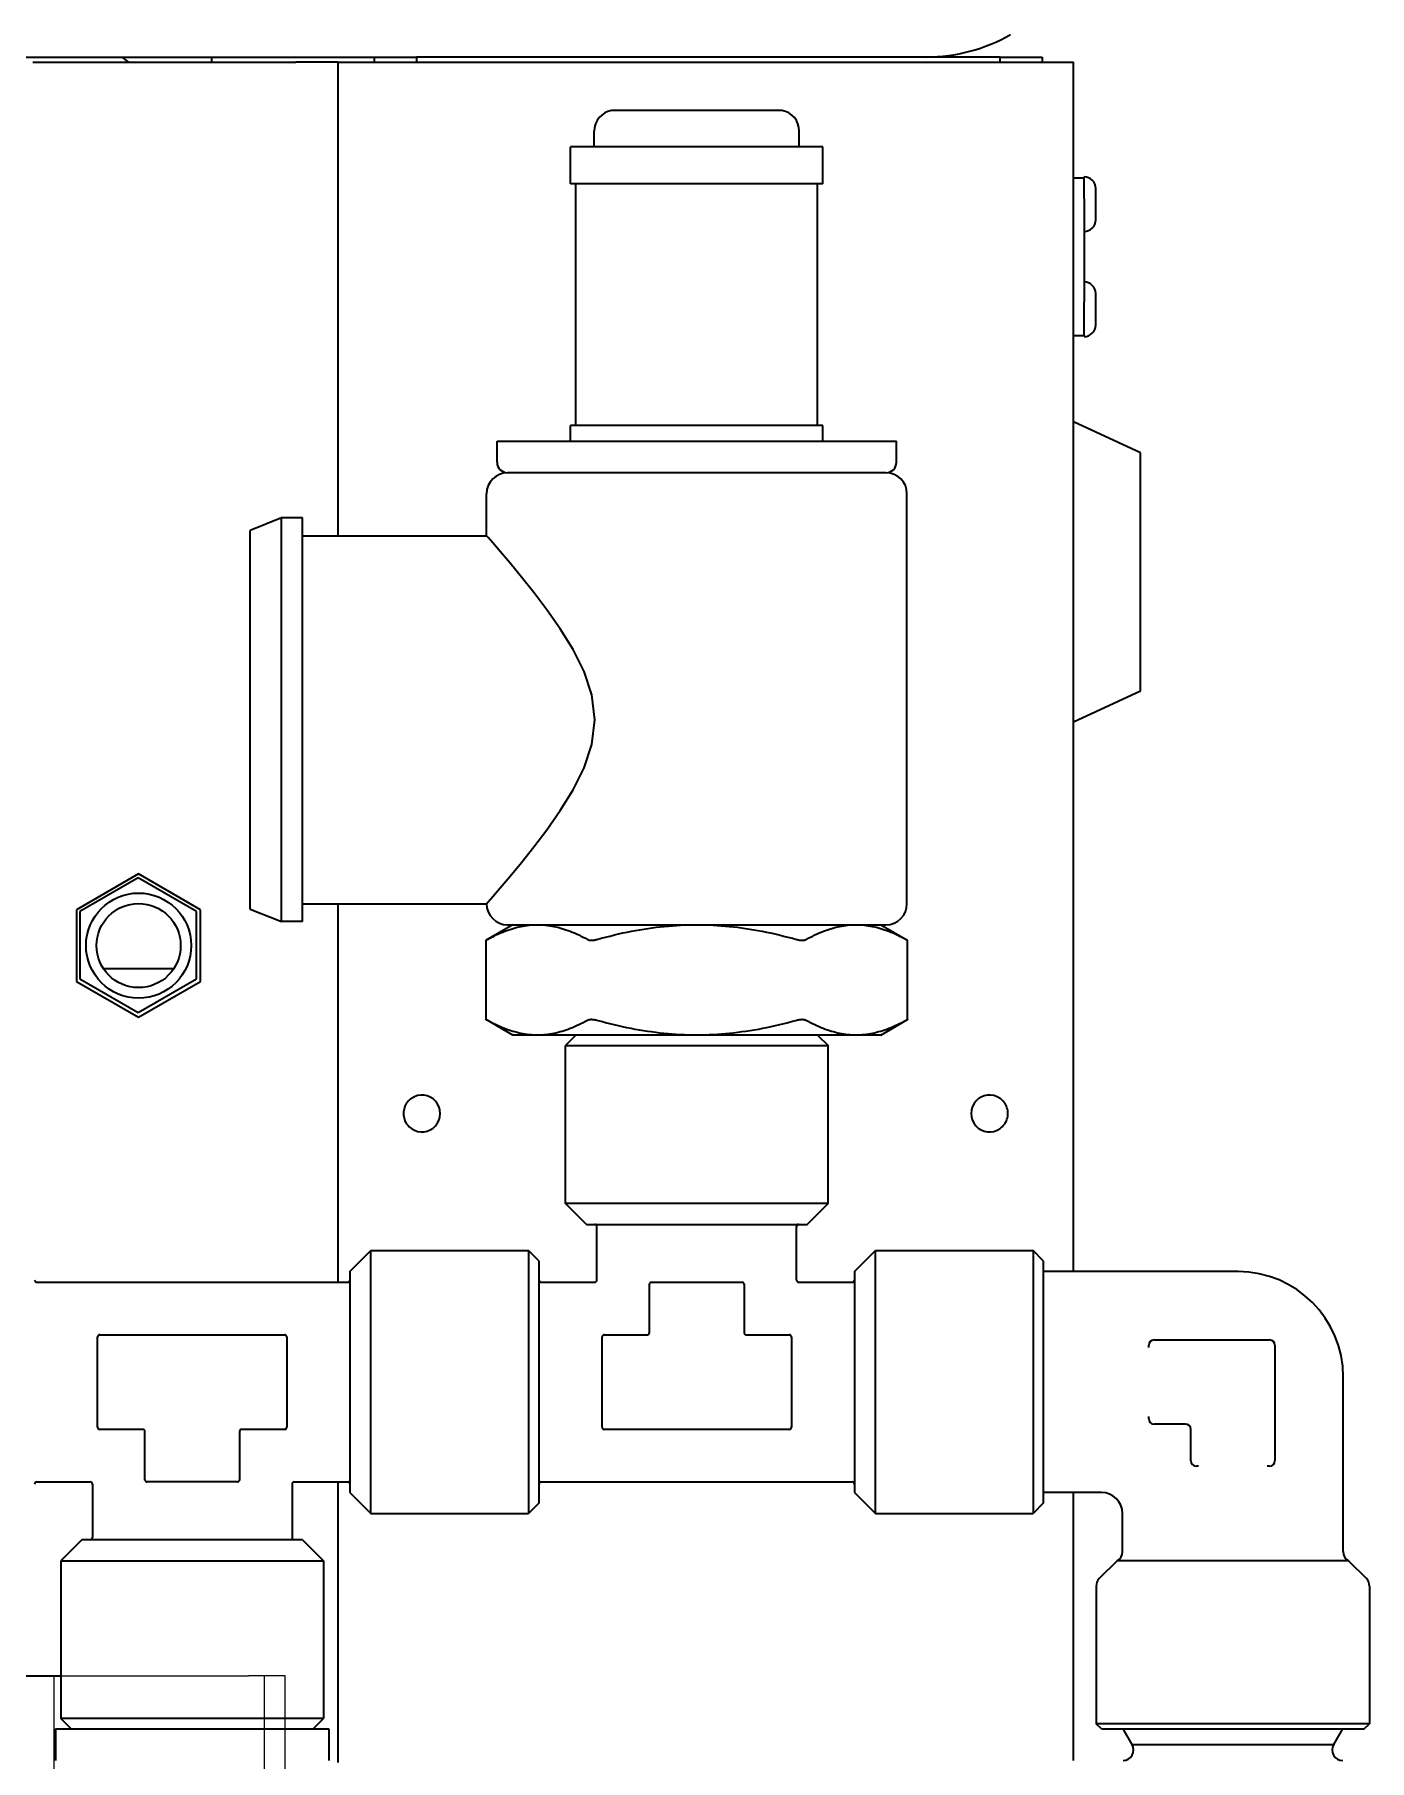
# Model space of a CAD drawing. Extents: x 39751 to 116307, y -36149 to -14965.
# Drawn here: x 54706.9 to 54833.9, y -20665.4 to -20501.2 of the extents above; entities that cross this region are included whole.
import ezdxf

# ---------------------------------------------------------------- set-up
doc = ezdxf.new("R2010")
doc.units = 0
doc.header["$LTSCALE"] = 1500
doc.layers.add('Hidden Edges(Atlas Copco)', color=7, linetype='Continuous', lineweight=13)
doc.layers.add('Visible Edges(Atlas Copco)', color=7, linetype='Continuous', lineweight=35)

# ---------------------------------------------------------------- blocks, each defined once
blk = doc.blocks.new('A$C58483152')
at = {"layer": 'Hidden Edges(Atlas Copco)'}
for p, q in [((1193.6, 479), (1193.6, 152.5)), ((1194.25, 479), (1212.1, 479)), ((1215.6, 479), (1212.1, 479)), ((1213.6, 479), (1213.6, 151.1)), ((1215.6, 453.95), (1215.6, 479))]:
    blk.add_line(p, q, dxfattribs=at)
at = {"layer": 'Visible Edges(Atlas Copco)'}
for p, q in [((1126.75, 633), (1224.1, 633)), ((1191.6, 632.5), (1216.6, 632.5)), ((1200.07, 633), (1200.69, 632.5)), ((1208.6, 633), (1208.6, 632.5)), ((1220.6, 632.5), (1216.6, 632.5)), ((1220.6, 632.5), (1220.6, 587.45)), ((1220.6, 632.5), (1227.6, 632.5)), ((1224.1, 632.5), (1224.1, 633)), ((1224.1, 633), (1228.1, 633)), ((1227.6, 632.5), (1283.6, 632.5)), ((1228.1, 633), (1228.1, 632.5)), ((1283.6, 633), (1228.1, 633)), ((1283.6, 632.5), (1283.6, 633)), ((1283.6, 633), (1287.6, 633)), ((1283.6, 632.5), (1290.6, 632.5)), ((1287.6, 633), (1287.6, 632.5)), ((1290.6, 517.45), (1290.6, 632.5)), ((1262.85, 627.92), (1246.65, 627.92)), ((1245, 624.45), (1245, 625.95)), ((1264.5, 624.45), (1264.5, 625.95)), ((1266.75, 624.45), (1242.75, 624.45)), ((1242.75, 620.95), (1242.75, 624.45)), ((1266.75, 620.95), (1266.75, 624.45)), ((1266.75, 620.95), (1242.75, 620.95)), ((1243.25, 597.95), (1243.25, 620.95)), ((1266.25, 597.95), (1266.25, 620.95)), ((1290.6, 621.5), (1291.6, 621.5)), ((1291.6, 621.5), (1291.6, 621.6)), ((1291.6, 619.5), (1291.6, 621.5)), ((1291.6, 619.5), (1291.6, 609.71)), ((1292.7, 617.5), (1292.7, 620.5)), ((1291.6, 608.22), (1291.6, 609.71)), ((1292.7, 607.5), (1292.7, 610.5)), ((1291.6, 606.52), (1291.6, 608.22)), ((1290.6, 606.5), (1291.6, 606.5)), ((1291.6, 606.4), (1291.6, 606.52)), ((1266.75, 597.95), (1242.75, 597.95)), ((1242.75, 596.45), (1242.75, 597.95)), ((1266.75, 596.45), (1266.75, 597.95)), ((1296.95, 595.33), (1290.6, 598.29)), ((1235.75, 596.45), (1273.75, 596.45)), ((1235.75, 594.45), (1235.75, 596.45)), ((1273.75, 594.45), (1273.75, 596.45)), ((1296.95, 584), (1296.95, 595.33)), ((1272.75, 593.45), (1236.75, 593.45)), ((1234.75, 587.45), (1234.75, 591.45)), ((1274.75, 552.45), (1274.75, 591.45)), ((1215.25, 589.15), (1212.25, 587.95)), ((1212.25, 551.95), (1212.25, 587.95)), ((1215.25, 550.75), (1215.25, 589.15)), ((1217.25, 589.15), (1215.25, 589.15)), ((1217.25, 550.75), (1217.25, 589.15)), ((1217.25, 587.45), (1234.75, 587.45)), ((1296.95, 572.67), (1296.95, 584)), ((1296.95, 572.67), (1290.6, 569.71)), ((1201.65, 555.28), (1195.75, 551.88)), ((1207.55, 551.88), (1201.65, 555.28)), ((1201.6, 554.91), (1196.05, 551.7)), ((1207.15, 551.7), (1201.6, 554.91)), ((1195.75, 551.88), (1195.75, 545.06)), ((1196.05, 551.7), (1196.05, 545.3)), ((1207.15, 545.3), (1207.15, 551.7)), ((1207.55, 545.06), (1207.55, 551.88)), ((1212.25, 551.95), (1215.25, 550.75)), ((1217.25, 552.45), (1234.75, 552.45)), ((1220.6, 552.45), (1220.6, 516.45)), ((1234.75, 552.45), (1234.75, 552.45)), ((1217.25, 550.75), (1215.25, 550.75)), ((1237.25, 550.45), (1234.7, 548.98)), ((1236.75, 550.45), (1272.75, 550.45)), ((1272.25, 550.45), (1274.8, 548.98)), ((1234.7, 541.43), (1234.7, 548.98)), ((1274.8, 541.43), (1274.8, 548.98)), ((1196.05, 545.3), (1201.6, 542.09)), ((1204.97, 546.25), (1198.33, 546.25)), ((1201.6, 542.09), (1207.15, 545.3)), ((1195.75, 545.06), (1201.65, 541.66)), ((1201.65, 541.66), (1207.55, 545.06)), ((1237.25, 539.95), (1234.7, 541.43)), ((1272.25, 539.95), (1274.8, 541.43)), ((1239.6, 539.95), (1237.25, 539.95)), ((1254.75, 539.95), (1239.6, 539.95)), ((1243.25, 539.95), (1242.25, 538.95)), ((1242.25, 538.95), (1267.25, 538.95)), ((1242.25, 523.95), (1242.25, 538.95)), ((1269.91, 539.95), (1254.75, 539.95)), ((1266.25, 539.95), (1267.25, 538.95)), ((1267.25, 523.95), (1267.25, 538.95)), ((1272.25, 539.95), (1269.91, 539.95)), ((1267.25, 523.95), (1242.25, 523.95)), ((1244.25, 521.95), (1242.25, 523.95)), ((1265.25, 521.95), (1267.25, 523.95)), ((1244.25, 521.95), (1265.25, 521.95)), ((1245.25, 516.65), (1245.25, 521.75)), ((1264.25, 516.65), (1264.25, 521.75)), ((1221.75, 517.45), (1223.75, 519.45)), ((1223.75, 494.45), (1223.75, 519.45)), ((1223.75, 519.45), (1238.75, 519.45)), ((1238.75, 519.45), (1238.75, 494.45)), ((1239.75, 518.45), (1238.75, 519.45)), ((1269.75, 517.45), (1271.75, 519.45)), ((1271.75, 494.45), (1271.75, 519.45)), ((1271.75, 519.45), (1286.75, 519.45)), ((1286.75, 519.45), (1286.75, 494.45)), ((1287.75, 518.45), (1286.75, 519.45)), ((1221.75, 517.45), (1221.75, 496.45)), ((1239.75, 495.45), (1239.75, 518.45)), ((1269.75, 517.45), (1269.75, 496.45)), ((1287.75, 495.45), (1287.75, 518.45)), ((1306.25, 517.45), (1287.75, 517.45)), ((1191.95, 516.45), (1221.55, 516.45)), ((1239.95, 516.45), (1245.05, 516.45)), ((1250.25, 516.25), (1250.25, 516.3)), ((1250.25, 511.65), (1250.25, 516.25)), ((1250.45, 516.45), (1259.05, 516.45)), ((1259.25, 516.3), (1259.25, 516.25)), ((1259.25, 516.25), (1259.25, 511.65)), ((1264.45, 516.45), (1269.55, 516.45)), ((1197.75, 502.65), (1197.75, 511.25)), ((1197.91, 511.45), (1197.95, 511.45)), ((1197.95, 511.45), (1215.55, 511.45)), ((1215.55, 511.45), (1215.6, 511.45)), ((1215.75, 511.25), (1215.75, 502.65)), ((1245.75, 502.65), (1245.75, 511.25)), ((1245.91, 511.45), (1245.95, 511.45)), ((1245.95, 511.45), (1250.05, 511.45)), ((1259.45, 511.45), (1263.55, 511.45)), ((1263.55, 511.45), (1263.6, 511.45)), ((1263.75, 511.25), (1263.75, 502.65)), ((1298.25, 510.95), (1309.25, 510.95)), ((1297.75, 510.23), (1297.75, 510.45)), ((1309.75, 510.45), (1309.75, 499.45)), ((1316.25, 490.82), (1316.25, 507.45)), ((1197.95, 502.45), (1197.91, 502.45)), ((1202.05, 502.45), (1197.95, 502.45)), ((1215.55, 502.45), (1211.45, 502.45)), ((1215.6, 502.45), (1215.55, 502.45)), ((1245.95, 502.45), (1245.91, 502.45)), ((1263.55, 502.45), (1245.95, 502.45)), ((1263.6, 502.45), (1263.55, 502.45)), ((1297.75, 503.45), (1297.75, 503.67)), ((1301.25, 502.95), (1298.25, 502.95)), ((1301.75, 499.45), (1301.75, 502.45)), ((1202.25, 497.65), (1202.25, 502.25)), ((1211.25, 502.25), (1211.25, 497.65)), ((1202.25, 497.61), (1202.25, 497.65)), ((1211.25, 497.65), (1211.25, 497.61)), ((1302.47, 498.95), (1302.25, 498.95)), ((1309.25, 498.95), (1309.03, 498.95)), ((1191.95, 497.45), (1197.05, 497.45)), ((1197.25, 497.25), (1197.25, 492.15)), ((1211.05, 497.45), (1202.45, 497.45)), ((1216.25, 497.25), (1216.25, 492.15)), ((1216.45, 497.45), (1221.55, 497.45)), ((1220.6, 497.45), (1220.6, 470.75)), ((1221.75, 496.45), (1223.75, 494.45)), ((1239.95, 497.45), (1269.55, 497.45)), ((1269.75, 496.45), (1271.75, 494.45)), ((1293.25, 496.45), (1287.75, 496.45)), ((1290.6, 470.95), (1290.6, 496.45)), ((1223.75, 494.45), (1238.75, 494.45)), ((1239.75, 495.45), (1238.75, 494.45)), ((1271.75, 494.45), (1286.75, 494.45)), ((1287.75, 495.45), (1286.75, 494.45)), ((1295.25, 490.82), (1295.25, 494.45)), ((1196.25, 491.95), (1194.25, 489.95)), ((1217.25, 491.95), (1196.25, 491.95)), ((1217.25, 491.95), (1219.25, 489.95)), ((1194.25, 489.95), (1219.25, 489.95)), ((1194.25, 489.95), (1194.25, 474.95)), ((1219.25, 489.95), (1219.25, 474.95)), ((1294.75, 489.95), (1293.04, 488.25)), ((1316.75, 489.95), (1294.75, 489.95)), ((1316.75, 489.95), (1318.46, 488.25)), ((1292.75, 487.54), (1292.75, 474.45)), ((1318.75, 487.54), (1318.75, 474.45)), ((1144.14, 479), (1194.25, 479)), ((1219.25, 474.95), (1194.25, 474.95)), ((1195.25, 473.95), (1194.25, 474.95)), ((1218.25, 473.95), (1219.25, 474.95)), ((1193.75, 473.95), (1219.75, 473.95)), ((1193.75, 473.95), (1193.75, 470.95)), ((1219.75, 473.95), (1219.75, 470.95)), ((1318.75, 474.45), (1292.75, 474.45)), ((1293.25, 473.95), (1292.75, 474.45)), ((1293.25, 473.95), (1318.25, 473.95)), ((1296.16, 472.47), (1295.3, 473.95)), ((1315.35, 472.47), (1316.2, 473.95)), ((1318.25, 473.95), (1318.75, 474.45)), ((1296.16, 472.47), (1315.35, 472.47))]:
    blk.add_line(p, q, dxfattribs=at)
at = {"layer": 'Visible Edges(Atlas Copco)', "flags": 128}
for points in [[(1234.75, 552.45), (1234.9, 552.62), (1235.34, 553.13), (1236.05, 553.96), (1236.99, 555.06), (1238.08, 556.38), (1239.25, 557.85), (1240.49, 559.49), (1241.76, 561.31), (1242.98, 563.28), (1244.03, 565.38), (1244.78, 567.6), (1245.06, 569.96), (1244.78, 572.31), (1244.03, 574.53), (1242.98, 576.63), (1241.76, 578.6), (1240.48, 580.42), (1239.24, 582.06), (1238.08, 583.52), (1236.99, 584.85), (1236.05, 585.95), (1235.34, 586.77), (1234.9, 587.28), (1234.75, 587.45)], [(1234.83, 549.05), (1235.05, 549.17), (1235.26, 549.28), (1235.47, 549.38), (1235.68, 549.48), (1235.88, 549.58), (1236.08, 549.67), (1236.29, 549.75), (1236.49, 549.83), (1236.69, 549.91), (1236.88, 549.98), (1237.08, 550.04), (1237.28, 550.1), (1237.47, 550.16), (1237.66, 550.21), (1237.86, 550.26), (1238.05, 550.3), (1238.24, 550.33), (1238.44, 550.36), (1238.63, 550.39), (1238.82, 550.41), (1239.01, 550.43), (1239.21, 550.44), (1239.4, 550.45), (1239.6, 550.45)], [(1239.6, 550.45), (1239.79, 550.45), (1239.99, 550.44), (1240.18, 550.43), (1240.37, 550.41), (1240.56, 550.39), (1240.76, 550.36), (1240.95, 550.33), (1241.14, 550.3), (1241.34, 550.26), (1241.53, 550.21), (1241.72, 550.16), (1241.92, 550.1), (1242.11, 550.04), (1242.31, 549.98), (1242.51, 549.91), (1242.71, 549.83), (1242.91, 549.75), (1243.11, 549.67), (1243.31, 549.58), (1243.52, 549.48), (1243.73, 549.38), (1243.93, 549.28), (1244.15, 549.17), (1244.36, 549.05)], [(1245.23, 549.05), (1245.65, 549.17), (1246.08, 549.28), (1246.5, 549.38), (1246.91, 549.48), (1247.32, 549.58), (1247.73, 549.67), (1248.13, 549.75), (1248.53, 549.83), (1248.93, 549.91), (1249.33, 549.98), (1249.72, 550.04), (1250.11, 550.1), (1250.5, 550.16), (1250.89, 550.21), (1251.27, 550.26), (1251.66, 550.3), (1252.05, 550.33), (1252.43, 550.36), (1252.82, 550.39), (1253.2, 550.41), (1253.59, 550.43), (1253.98, 550.44), (1254.36, 550.45), (1254.75, 550.45)], [(1254.75, 550.45), (1255.14, 550.45), (1255.53, 550.44), (1255.92, 550.43), (1256.3, 550.41), (1256.69, 550.39), (1257.07, 550.36), (1257.46, 550.33), (1257.84, 550.3), (1258.23, 550.26), (1258.62, 550.21), (1259, 550.16), (1259.39, 550.1), (1259.79, 550.04), (1260.18, 549.98), (1260.57, 549.91), (1260.97, 549.83), (1261.37, 549.75), (1261.78, 549.67), (1262.18, 549.58), (1262.59, 549.48), (1263.01, 549.38), (1263.43, 549.28), (1263.85, 549.17), (1264.28, 549.05)], [(1265.14, 549.05), (1265.36, 549.17), (1265.57, 549.28), (1265.78, 549.38), (1265.99, 549.48), (1266.19, 549.58), (1266.4, 549.67), (1266.6, 549.75), (1266.8, 549.83), (1267, 549.91), (1267.19, 549.98), (1267.39, 550.04), (1267.59, 550.1), (1267.78, 550.16), (1267.98, 550.21), (1268.17, 550.26), (1268.36, 550.3), (1268.55, 550.33), (1268.75, 550.36), (1268.94, 550.39), (1269.13, 550.41), (1269.33, 550.43), (1269.52, 550.44), (1269.71, 550.45), (1269.91, 550.45)], [(1269.91, 550.45), (1270.1, 550.45), (1270.3, 550.44), (1270.49, 550.43), (1270.68, 550.41), (1270.87, 550.39), (1271.07, 550.36), (1271.26, 550.33), (1271.45, 550.3), (1271.65, 550.26), (1271.84, 550.21), (1272.03, 550.16), (1272.23, 550.1), (1272.42, 550.04), (1272.62, 549.98), (1272.82, 549.91), (1273.02, 549.83), (1273.22, 549.75), (1273.42, 549.67), (1273.62, 549.58), (1273.83, 549.48), (1274.04, 549.38), (1274.25, 549.28), (1274.46, 549.17), (1274.67, 549.05)], [(1234.7, 548.98), (1234.7, 548.98), (1234.7, 548.98), (1234.7, 548.98), (1234.7, 548.98), (1234.71, 548.98), (1234.71, 548.98), (1234.71, 548.99), (1234.71, 548.99), (1234.72, 548.99), (1234.72, 548.99), (1234.73, 549), (1234.73, 549), (1234.74, 549), (1234.75, 549), (1234.75, 549.01), (1234.76, 549.01), (1234.77, 549.02), (1234.78, 549.02), (1234.78, 549.03), (1234.79, 549.03), (1234.8, 549.04), (1234.81, 549.04), (1234.82, 549.05), (1234.83, 549.05)], [(1244.36, 549.05), (1244.38, 549.04), (1244.41, 549.03), (1244.43, 549.02), (1244.46, 549.01), (1244.49, 549), (1244.52, 549), (1244.55, 548.99), (1244.58, 548.99), (1244.62, 548.98), (1244.65, 548.98), (1244.69, 548.98), (1244.73, 548.98), (1244.76, 548.98), (1244.8, 548.98), (1244.84, 548.98), (1244.88, 548.99), (1244.92, 548.99), (1244.97, 549), (1245.01, 549), (1245.05, 549.01), (1245.1, 549.02), (1245.14, 549.03), (1245.18, 549.04), (1245.23, 549.05)], [(1264.28, 549.05), (1264.32, 549.04), (1264.37, 549.03), (1264.41, 549.02), (1264.45, 549.01), (1264.5, 549), (1264.54, 549), (1264.58, 548.99), (1264.62, 548.99), (1264.66, 548.98), (1264.7, 548.98), (1264.74, 548.98), (1264.78, 548.98), (1264.81, 548.98), (1264.85, 548.98), (1264.89, 548.98), (1264.92, 548.99), (1264.95, 548.99), (1264.98, 549), (1265.02, 549), (1265.04, 549.01), (1265.07, 549.02), (1265.1, 549.03), (1265.12, 549.04), (1265.14, 549.05)], [(1274.67, 549.05), (1274.68, 549.05), (1274.69, 549.04), (1274.7, 549.04), (1274.71, 549.03), (1274.72, 549.03), (1274.73, 549.02), (1274.74, 549.02), (1274.74, 549.01), (1274.75, 549.01), (1274.76, 549), (1274.76, 549), (1274.77, 549), (1274.78, 549), (1274.78, 548.99), (1274.79, 548.99), (1274.79, 548.99), (1274.79, 548.99), (1274.8, 548.98), (1274.8, 548.98), (1274.8, 548.98), (1274.8, 548.98), (1274.8, 548.98), (1274.8, 548.98), (1274.8, 548.98)], [(1234.83, 541.35), (1234.82, 541.36), (1234.81, 541.36), (1234.8, 541.37), (1234.79, 541.38), (1234.78, 541.38), (1234.78, 541.38), (1234.77, 541.39), (1234.76, 541.39), (1234.75, 541.4), (1234.75, 541.4), (1234.74, 541.4), (1234.73, 541.41), (1234.73, 541.41), (1234.72, 541.41), (1234.72, 541.42), (1234.71, 541.42), (1234.71, 541.42), (1234.71, 541.42), (1234.71, 541.42), (1234.7, 541.42), (1234.7, 541.43), (1234.7, 541.43), (1234.7, 541.43), (1234.7, 541.43)], [(1239.6, 539.95), (1239.4, 539.96), (1239.2, 539.96), (1239.01, 539.98), (1238.81, 539.99), (1238.62, 540.02), (1238.42, 540.04), (1238.23, 540.08), (1238.04, 540.11), (1237.84, 540.15), (1237.65, 540.2), (1237.45, 540.25), (1237.26, 540.31), (1237.06, 540.37), (1236.87, 540.43), (1236.67, 540.5), (1236.47, 540.58), (1236.27, 540.66), (1236.07, 540.74), (1235.87, 540.83), (1235.67, 540.93), (1235.46, 541.03), (1235.25, 541.13), (1235.04, 541.24), (1234.83, 541.35)], [(1244.36, 541.35), (1244.15, 541.24), (1243.94, 541.13), (1243.73, 541.03), (1243.53, 540.93), (1243.32, 540.83), (1243.12, 540.74), (1242.92, 540.66), (1242.72, 540.58), (1242.52, 540.5), (1242.33, 540.43), (1242.13, 540.37), (1241.94, 540.31), (1241.74, 540.25), (1241.55, 540.2), (1241.35, 540.15), (1241.16, 540.11), (1240.96, 540.08), (1240.77, 540.04), (1240.58, 540.02), (1240.38, 539.99), (1240.19, 539.98), (1239.99, 539.96), (1239.79, 539.96), (1239.6, 539.95)], [(1245.23, 541.35), (1245.18, 541.36), (1245.14, 541.38), (1245.1, 541.38), (1245.05, 541.39), (1245.01, 541.4), (1244.97, 541.41), (1244.92, 541.41), (1244.88, 541.42), (1244.84, 541.42), (1244.8, 541.42), (1244.76, 541.43), (1244.73, 541.43), (1244.69, 541.43), (1244.65, 541.42), (1244.62, 541.42), (1244.58, 541.42), (1244.55, 541.41), (1244.52, 541.41), (1244.49, 541.4), (1244.46, 541.39), (1244.43, 541.38), (1244.41, 541.38), (1244.38, 541.36), (1244.36, 541.35)], [(1254.75, 539.95), (1254.36, 539.96), (1253.96, 539.96), (1253.57, 539.98), (1253.18, 539.99), (1252.79, 540.02), (1252.41, 540.04), (1252.02, 540.08), (1251.63, 540.11), (1251.24, 540.15), (1250.85, 540.2), (1250.46, 540.25), (1250.07, 540.31), (1249.68, 540.37), (1249.29, 540.43), (1248.9, 540.5), (1248.5, 540.58), (1248.1, 540.66), (1247.7, 540.74), (1247.3, 540.83), (1246.89, 540.93), (1246.48, 541.03), (1246.07, 541.13), (1245.65, 541.24), (1245.23, 541.35)], [(1264.28, 541.35), (1263.86, 541.24), (1263.44, 541.13), (1263.03, 541.03), (1262.61, 540.93), (1262.21, 540.83), (1261.8, 540.74), (1261.4, 540.66), (1261, 540.58), (1260.61, 540.5), (1260.21, 540.43), (1259.82, 540.37), (1259.43, 540.31), (1259.04, 540.25), (1258.65, 540.2), (1258.26, 540.15), (1257.87, 540.11), (1257.49, 540.08), (1257.1, 540.04), (1256.71, 540.02), (1256.32, 539.99), (1255.93, 539.98), (1255.54, 539.96), (1255.15, 539.96), (1254.75, 539.95)], [(1265.14, 541.35), (1265.12, 541.36), (1265.1, 541.38), (1265.07, 541.38), (1265.04, 541.39), (1265.02, 541.4), (1264.98, 541.41), (1264.95, 541.41), (1264.92, 541.42), (1264.89, 541.42), (1264.85, 541.42), (1264.81, 541.43), (1264.78, 541.43), (1264.74, 541.43), (1264.7, 541.42), (1264.66, 541.42), (1264.62, 541.42), (1264.58, 541.41), (1264.54, 541.41), (1264.5, 541.4), (1264.45, 541.39), (1264.41, 541.38), (1264.37, 541.38), (1264.32, 541.36), (1264.28, 541.35)], [(1269.91, 539.95), (1269.71, 539.96), (1269.51, 539.96), (1269.32, 539.98), (1269.12, 539.99), (1268.93, 540.02), (1268.73, 540.04), (1268.54, 540.08), (1268.35, 540.11), (1268.15, 540.15), (1267.96, 540.2), (1267.76, 540.25), (1267.57, 540.31), (1267.37, 540.37), (1267.18, 540.43), (1266.98, 540.5), (1266.78, 540.58), (1266.58, 540.66), (1266.38, 540.74), (1266.18, 540.83), (1265.98, 540.93), (1265.77, 541.03), (1265.56, 541.13), (1265.36, 541.24), (1265.14, 541.35)], [(1274.67, 541.35), (1274.46, 541.24), (1274.25, 541.13), (1274.04, 541.03), (1273.84, 540.93), (1273.64, 540.83), (1273.43, 540.74), (1273.23, 540.66), (1273.03, 540.58), (1272.84, 540.5), (1272.64, 540.43), (1272.44, 540.37), (1272.25, 540.31), (1272.05, 540.25), (1271.86, 540.2), (1271.66, 540.15), (1271.47, 540.11), (1271.27, 540.08), (1271.08, 540.04), (1270.89, 540.02), (1270.69, 539.99), (1270.5, 539.98), (1270.3, 539.96), (1270.1, 539.96), (1269.91, 539.95)], [(1274.8, 541.43), (1274.8, 541.43), (1274.8, 541.43), (1274.8, 541.43), (1274.8, 541.42), (1274.8, 541.42), (1274.8, 541.42), (1274.79, 541.42), (1274.79, 541.42), (1274.79, 541.42), (1274.78, 541.41), (1274.78, 541.41), (1274.77, 541.41), (1274.76, 541.4), (1274.76, 541.4), (1274.75, 541.4), (1274.74, 541.39), (1274.74, 541.39), (1274.73, 541.38), (1274.72, 541.38), (1274.71, 541.38), (1274.7, 541.37), (1274.69, 541.36), (1274.68, 541.36), (1274.67, 541.35)], [(1227.6, 533.94), (1227.49, 533.85), (1227.39, 533.76), (1227.29, 533.66), (1227.2, 533.55), (1227.12, 533.44), (1227.05, 533.31), (1226.99, 533.19), (1226.94, 533.05), (1226.9, 532.91), (1226.87, 532.78), (1226.86, 532.64), (1226.85, 532.5), (1226.86, 532.36), (1226.87, 532.22), (1226.9, 532.09), (1226.94, 531.95), (1226.99, 531.81), (1227.05, 531.69), (1227.12, 531.56), (1227.2, 531.45), (1227.29, 531.34), (1227.39, 531.24), (1227.49, 531.15), (1227.6, 531.06)], [(1283.6, 531.06), (1283.71, 531.15), (1283.81, 531.24), (1283.91, 531.34), (1284, 531.45), (1284.08, 531.56), (1284.15, 531.69), (1284.21, 531.81), (1284.26, 531.95), (1284.3, 532.09), (1284.33, 532.22), (1284.34, 532.36), (1284.35, 532.5), (1284.34, 532.64), (1284.33, 532.78), (1284.3, 532.91), (1284.26, 533.05), (1284.21, 533.19), (1284.15, 533.31), (1284.08, 533.44), (1284, 533.55), (1283.91, 533.66), (1283.81, 533.76), (1283.71, 533.85), (1283.6, 533.94)]]:
    blk.add_lwpolyline(points, dxfattribs=at)
at = {"layer": 'Visible Edges(Atlas Copco)'}
for radius in [5, 4]:
    blk.add_circle((1201.65, 548.47), radius, dxfattribs=at)
for centre, radius, start, end in [((1276.6, 649), 16, 270, 300), ((1247, 625.95), 2, 100.0787, 180), ((1262.5, 625.95), 2, 0, 79.9213), ((1291.6, 620.5), 1.1, 0, 90), ((1291.6, 617.5), 1.1, 270, 0), ((1291.6, 610.5), 1.1, 0, 90), ((1291.6, 607.5), 1.1, 270, 0), ((1236.75, 594.45), 1, 180, 270), ((1272.75, 594.45), 1, 270, 0), ((1236.75, 591.45), 2, 90, 180), ((1272.75, 591.45), 2, 0, 90), ((1236.75, 552.45), 2, 180, 270), ((1272.75, 552.45), 2, 270, 0), ((1228.6, 532.5), 1.75, 235.1501, 124.8499), ((1282.6, 532.5), 1.75, 55.1501, 304.8499), ((1245.05, 521.75), 0.2, 0, 90), ((1264.45, 521.75), 0.2, 90, 180), ((1306.25, 507.45), 10, 0, 90), ((1191.95, 516.65), 0.2, 180, 270), ((1221.55, 516.65), 0.2, 270, 0), ((1239.95, 516.65), 0.2, 180, 270), ((1245.05, 516.65), 0.2, 270, 0), ((1250.45, 516.25), 0.2, 90, 180), ((1259.05, 516.25), 0.2, 0, 90), ((1264.45, 516.65), 0.2, 180, 270), ((1269.55, 516.65), 0.2, 270, 0), ((1197.95, 511.25), 0.2, 90, 180), ((1215.55, 511.25), 0.2, 0, 90), ((1245.95, 511.25), 0.2, 90, 180), ((1250.05, 511.65), 0.2, 270, 0), ((1259.45, 511.65), 0.2, 180, 270), ((1263.55, 511.25), 0.2, 0, 90), ((1298.25, 510.45), 0.5, 90, 180), ((1309.25, 510.45), 0.5, 0, 90), ((1197.95, 502.65), 0.2, 180, 270), ((1202.05, 502.25), 0.2, 0, 90), ((1211.45, 502.25), 0.2, 90, 180), ((1215.55, 502.65), 0.2, 270, 0), ((1245.95, 502.65), 0.2, 180, 270), ((1263.55, 502.65), 0.2, 270, 0), ((1298.25, 503.45), 0.5, 180, 270), ((1301.25, 502.45), 0.5, 0, 90), ((1302.25, 499.45), 0.5, 180, 270), ((1309.25, 499.45), 0.5, 270, 0), ((1202.45, 497.65), 0.2, 180, 270), ((1211.05, 497.65), 0.2, 270, 0), ((1191.95, 497.25), 0.2, 90, 180), ((1197.05, 497.25), 0.2, 0, 90), ((1216.45, 497.25), 0.2, 90, 180), ((1221.55, 497.25), 0.2, 0, 90), ((1239.95, 497.25), 0.2, 90, 180), ((1269.55, 497.25), 0.2, 0, 90), ((1293.25, 494.45), 2, 0, 90), ((1197.05, 492.15), 0.2, 270, 0), ((1216.45, 492.15), 0.2, 180, 270), ((1294.25, 490.82), 1, 300, 0), ((1317.25, 490.82), 1, 180, 240), ((1293.75, 487.54), 1, 135, 180), ((1317.75, 487.54), 1, 0, 45), ((1295.3, 471.95), 1, 270, 31.0156), ((1316.2, 471.95), 1, 148.9844, 270)]:
    blk.add_arc(centre, radius, start, end, dxfattribs=at)

msp = doc.modelspace()

# ---------------------------------------------------------------- block references
msp.add_blockref('A$C58483152', (53515.15, -21136.31))

doc.saveas('drawing.dxf')
